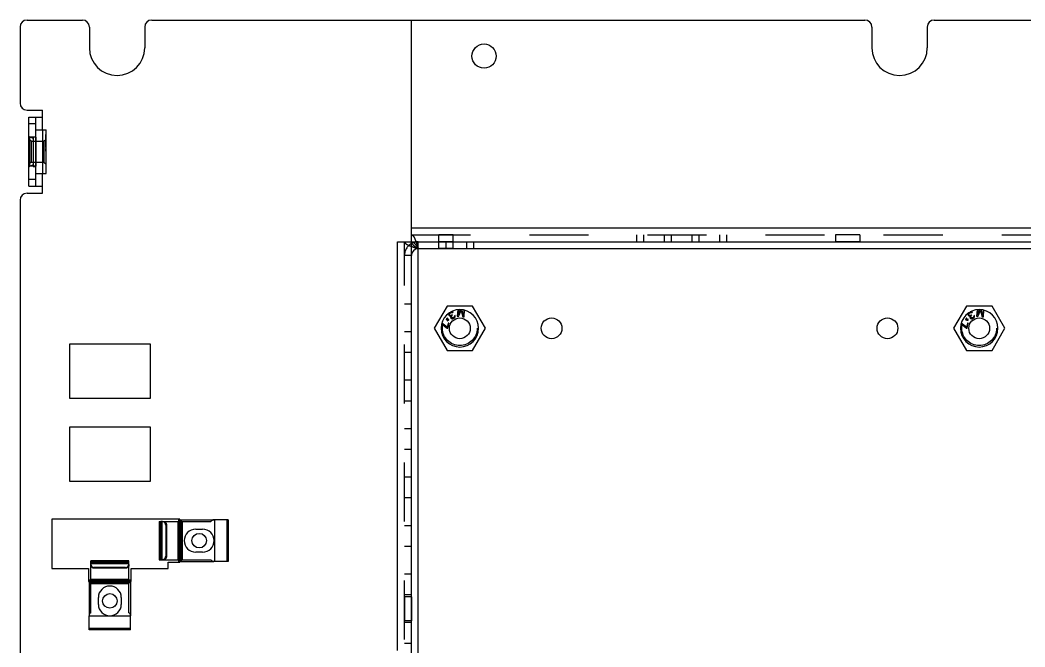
# Model space of a CAD drawing. Header units: millimetres. Extents: x 0 to 8948, y -1340 to 1100.
# Drawn here: x 5396.6 to 5541.7, y -703.8 to -613.3 of the extents above; entities that cross this region are included whole.
import ezdxf

# ---------------------------------------------------------------- set-up
doc = ezdxf.new("R2010")
doc.units = ezdxf.units.MM
doc.header["$LTSCALE"] = 85.25
doc.linetypes.add('HIDDEN', pattern=[0.2, 0.1, -0.1])
doc.layers.get('0').update_dxf_attribs({"linetype": 'CONTINUOUS'})
doc.layers.add('02___PRT_ALL_AXES', color=7, linetype='CONTINUOUS')
doc.layers.add('DEFAULT_2', color=8, linetype='HIDDEN')

msp = doc.modelspace()

# ---------------------------------------------------------------- linework, layer by layer
at = {"color": 7, "linetype": 'Continuous'}
for p, q in [((5397.602, -613.329), (5405.602, -613.329)), ((5415.602, -613.329), (5518.602, -613.329)), ((5453.102, -865.829), (5453.102, -613.329)), ((5528.602, -613.329), (5678.602, -613.329)), ((5396.602, -614.329), (5396.602, -625.329)), ((5406.602, -614.329), (5406.602, -617.329)), ((5414.602, -614.329), (5414.602, -617.329)), ((5519.602, -614.329), (5519.602, -617.329)), ((5527.602, -614.329), (5527.602, -617.329)), ((5397.602, -626.329), (5399.852, -626.329)), ((5399.852, -629.179), (5399.852, -626.329)), ((5397.852, -627.329), (5399.852, -627.329)), ((5398.852, -637.329), (5398.852, -627.329)), ((5398.852, -628.329), (5397.852, -628.329)), ((5398.852, -629.179), (5400.352, -629.179)), ((5400.352, -635.479), (5400.352, -629.18)), ((5398.852, -635.479), (5400.352, -635.479)), ((5399.852, -638.329), (5399.852, -635.479)), ((5398.852, -636.329), (5397.852, -636.329)), ((5397.602, -638.329), (5399.852, -638.329)), ((5397.852, -637.329), (5399.852, -637.329)), ((5396.602, -639.329), (5396.602, -729.829)), ((5453.102, -643.329), (5769.102, -643.329)), ((5451.102, -704.329), (5451.102, -645.329)), ((5451.102, -645.329), (5769.102, -645.329)), ((5454.102, -850.329), (5454.102, -645.329)), ((5461.102, -646.329), (5461.102, -645.329)), ((5462.102, -646.329), (5462.102, -645.329)), ((5454.102, -646.329), (5768.102, -646.329)), ((5458.498, -655.768), (5458.495, -655.844)), ((5458.529, -655.699), (5458.498, -655.768)), ((5458.579, -655.62), (5458.529, -655.699)), ((5458.635, -655.563), (5458.579, -655.62)), ((5458.595, -655.809), (5458.609, -655.751)), ((5458.599, -655.856), (5458.595, -655.809)), ((5458.609, -655.751), (5458.634, -655.711)), ((5458.634, -655.711), (5458.712, -655.639)), ((5458.712, -655.639), (5458.819, -655.575)), ((5458.864, -655.448), (5458.788, -655.471)), ((5458.819, -655.575), (5458.919, -655.539)), ((5458.958, -655.441), (5458.864, -655.448)), ((5458.919, -655.539), (5458.966, -655.536)), ((5459.033, -655.446), (5458.958, -655.441)), ((5458.966, -655.536), (5459.023, -655.551)), ((5459.023, -655.551), (5459.063, -655.577)), ((5459.102, -655.479), (5459.033, -655.446)), ((5459.063, -655.577), (5459.153, -655.523)), ((5459.153, -655.523), (5459.102, -655.479)), ((5459.792, -655.147), (5459.724, -656.098)), ((5460.211, -655.132), (5459.864, -655.895)), ((5459.919, -655.136), (5459.864, -655.895)), ((5459.911, -656.112), (5460.287, -655.242)), ((5460.287, -655.242), (5460.535, -656.156)), ((5460.612, -655.948), (5460.378, -655.144)), ((5460.667, -655.189), (5460.612, -655.948)), ((5460.722, -656.169), (5460.79, -655.219)), ((5533.498, -655.768), (5533.495, -655.844)), ((5533.529, -655.699), (5533.498, -655.768)), ((5533.579, -655.62), (5533.529, -655.699)), ((5533.635, -655.563), (5533.579, -655.62)), ((5533.595, -655.809), (5533.609, -655.751)), ((5533.599, -655.856), (5533.595, -655.809)), ((5533.609, -655.751), (5533.634, -655.711)), ((5533.634, -655.711), (5533.712, -655.639)), ((5533.712, -655.639), (5533.819, -655.575)), ((5533.864, -655.448), (5533.788, -655.471)), ((5533.819, -655.575), (5533.919, -655.539)), ((5533.958, -655.441), (5533.864, -655.448)), ((5533.919, -655.539), (5533.966, -655.536)), ((5534.033, -655.446), (5533.958, -655.441)), ((5533.966, -655.536), (5534.023, -655.551)), ((5534.023, -655.551), (5534.063, -655.577)), ((5534.102, -655.479), (5534.033, -655.446)), ((5534.063, -655.577), (5534.153, -655.523)), ((5534.153, -655.523), (5534.102, -655.479)), ((5534.792, -655.147), (5534.724, -656.098)), ((5535.211, -655.132), (5534.864, -655.895)), ((5534.919, -655.136), (5534.864, -655.895)), ((5534.911, -656.112), (5535.287, -655.242)), ((5535.287, -655.242), (5535.535, -656.156)), ((5535.612, -655.948), (5535.378, -655.144)), ((5535.667, -655.189), (5535.612, -655.948)), ((5535.722, -656.169), (5535.79, -655.219)), ((5457.477, -657.198), (5458.257, -657.8)), ((5458.285, -657.678), (5457.508, -657.079)), ((5458.276, -656.546), (5458.129, -656.571)), ((5458.129, -656.571), (5458.134, -656.6)), ((5458.134, -656.6), (5458.311, -656.571)), ((5458.178, -656.427), (5458.154, -656.461)), ((5458.154, -656.461), (5458.276, -656.546)), ((5458.3, -656.512), (5458.178, -656.427)), ((5458.302, -656.361), (5458.272, -656.366)), ((5458.272, -656.366), (5458.3, -656.512)), ((5458.421, -657.068), (5458.285, -657.678)), ((5458.334, -656.537), (5458.302, -656.361)), ((5458.311, -656.571), (5458.343, -656.746)), ((5458.511, -656.508), (5458.334, -656.537)), ((5458.343, -656.746), (5458.373, -656.742)), ((5458.373, -656.742), (5458.345, -656.595)), ((5458.345, -656.595), (5458.467, -656.681)), ((5458.361, -657.823), (5458.525, -657.092)), ((5458.369, -656.561), (5458.516, -656.537)), ((5458.491, -656.647), (5458.369, -656.561)), ((5458.525, -657.092), (5458.421, -657.068)), ((5458.467, -656.681), (5458.491, -656.647)), ((5458.495, -655.844), (5458.51, -655.909)), ((5458.51, -655.909), (5458.554, -655.982)), ((5458.516, -656.537), (5458.511, -656.508)), ((5458.554, -655.982), (5458.615, -656.045)), ((5458.643, -655.929), (5458.599, -655.856)), ((5458.615, -656.045), (5458.684, -656.078)), ((5458.722, -655.98), (5458.643, -655.929)), ((5458.684, -656.078), (5458.795, -656.061)), ((5458.798, -655.984), (5458.722, -655.98)), ((5458.757, -656.158), (5458.754, -656.234)), ((5458.754, -656.234), (5458.78, -656.318)), ((5458.795, -656.061), (5458.757, -656.158)), ((5458.78, -656.318), (5458.802, -656.355)), ((5458.916, -655.938), (5458.798, -655.984)), ((5458.802, -656.355), (5458.863, -656.417)), ((5458.861, -656.17), (5458.875, -656.112)), ((5458.869, -656.264), (5458.861, -656.17)), ((5458.863, -656.417), (5458.979, -656.447)), ((5458.891, -656.301), (5458.869, -656.264)), ((5458.875, -656.112), (5458.96, -656.011)), ((5458.96, -656.334), (5458.891, -656.301)), ((5458.987, -655.895), (5458.916, -655.938)), ((5458.96, -656.011), (5459.031, -655.968)), ((5459.035, -656.338), (5458.96, -656.334)), ((5458.979, -656.447), (5459.072, -656.44)), ((5459.031, -655.968), (5458.987, -655.895)), ((5459.135, -656.303), (5459.035, -656.338)), ((5459.072, -656.44), (5459.208, -656.383)), ((5459.207, -656.26), (5459.135, -656.303)), ((5459.285, -656.188), (5459.207, -656.26)), ((5459.208, -656.383), (5459.244, -656.362)), ((5459.244, -656.362), (5459.358, -656.268)), ((5459.317, -656.119), (5459.285, -656.188)), ((5459.32, -656.043), (5459.317, -656.119)), ((5459.409, -655.989), (5459.32, -656.043)), ((5459.358, -656.268), (5459.407, -656.189)), ((5459.407, -656.189), (5459.435, -656.073)), ((5459.435, -656.073), (5459.409, -655.989)), ((5459.724, -656.098), (5459.911, -656.112)), ((5460.535, -656.156), (5460.722, -656.169)), ((5532.477, -657.198), (5533.257, -657.8)), ((5533.285, -657.678), (5532.508, -657.079)), ((5533.276, -656.546), (5533.129, -656.571)), ((5533.129, -656.571), (5533.134, -656.6)), ((5533.134, -656.6), (5533.311, -656.571)), ((5533.178, -656.427), (5533.154, -656.461)), ((5533.154, -656.461), (5533.276, -656.546)), ((5533.3, -656.512), (5533.178, -656.427)), ((5533.302, -656.361), (5533.272, -656.366)), ((5533.272, -656.366), (5533.3, -656.512)), ((5533.421, -657.068), (5533.285, -657.678)), ((5533.334, -656.537), (5533.302, -656.361)), ((5533.311, -656.571), (5533.343, -656.746)), ((5533.511, -656.508), (5533.334, -656.537)), ((5533.343, -656.746), (5533.373, -656.742)), ((5533.373, -656.742), (5533.345, -656.595)), ((5533.345, -656.595), (5533.467, -656.681)), ((5533.361, -657.823), (5533.525, -657.092)), ((5533.369, -656.561), (5533.516, -656.537)), ((5533.491, -656.647), (5533.369, -656.561)), ((5533.525, -657.092), (5533.421, -657.068)), ((5533.467, -656.681), (5533.491, -656.647)), ((5533.495, -655.844), (5533.51, -655.909)), ((5533.51, -655.909), (5533.554, -655.982)), ((5533.516, -656.537), (5533.511, -656.508)), ((5533.554, -655.982), (5533.615, -656.045)), ((5533.643, -655.929), (5533.599, -655.856)), ((5533.615, -656.045), (5533.684, -656.078)), ((5533.722, -655.98), (5533.643, -655.929)), ((5533.684, -656.078), (5533.795, -656.061)), ((5533.798, -655.984), (5533.722, -655.98)), ((5533.757, -656.158), (5533.754, -656.234)), ((5533.754, -656.234), (5533.78, -656.318)), ((5533.795, -656.061), (5533.757, -656.158)), ((5533.78, -656.318), (5533.802, -656.355)), ((5533.916, -655.938), (5533.798, -655.984)), ((5533.802, -656.355), (5533.863, -656.417)), ((5533.861, -656.17), (5533.875, -656.112)), ((5533.869, -656.264), (5533.861, -656.17)), ((5533.863, -656.417), (5533.979, -656.447)), ((5533.891, -656.301), (5533.869, -656.264)), ((5533.875, -656.112), (5533.96, -656.011)), ((5533.96, -656.334), (5533.891, -656.301)), ((5533.987, -655.895), (5533.916, -655.938)), ((5533.96, -656.011), (5534.031, -655.968)), ((5534.035, -656.338), (5533.96, -656.334)), ((5533.979, -656.447), (5534.072, -656.44)), ((5534.031, -655.968), (5533.987, -655.895)), ((5534.135, -656.303), (5534.035, -656.338)), ((5534.072, -656.44), (5534.208, -656.383)), ((5534.207, -656.26), (5534.135, -656.303)), ((5534.285, -656.188), (5534.207, -656.26)), ((5534.208, -656.383), (5534.244, -656.362)), ((5534.244, -656.362), (5534.358, -656.268)), ((5534.317, -656.119), (5534.285, -656.188)), ((5534.32, -656.043), (5534.317, -656.119)), ((5534.409, -655.989), (5534.32, -656.043)), ((5534.358, -656.268), (5534.407, -656.189)), ((5534.407, -656.189), (5534.435, -656.073)), ((5534.435, -656.073), (5534.409, -655.989)), ((5534.724, -656.098), (5534.911, -656.112)), ((5535.535, -656.156), (5535.722, -656.169)), ((5458.257, -657.8), (5458.361, -657.823)), ((5533.257, -657.8), (5533.361, -657.823)), ((5403.712, -660.109), (5403.712, -667.909)), ((5415.412, -660.109), (5403.712, -660.109)), ((5415.412, -667.909), (5415.412, -660.109)), ((5403.712, -667.909), (5415.412, -667.909)), ((5403.712, -672.109), (5403.712, -679.909)), ((5415.412, -672.109), (5403.712, -672.109)), ((5415.412, -679.909), (5415.412, -672.109)), ((5403.712, -679.909), (5415.412, -679.909)), ((5401.162, -685.389), (5401.162, -692.489)), ((5419.662, -685.389), (5401.162, -685.389)), ((5419.462, -685.489), (5419.462, -685.739)), ((5419.462, -685.489), (5424.595, -685.489)), ((5419.662, -685.489), (5419.662, -685.389)), ((5419.862, -685.489), (5419.862, -685.739)), ((5417.962, -692.489), (5417.962, -691.589)), ((5417.962, -691.589), (5419.662, -691.589)), ((5419.462, -691.239), (5419.462, -691.489)), ((5419.462, -691.489), (5424.595, -691.489)), ((5419.662, -691.589), (5419.662, -691.489)), ((5419.862, -691.239), (5419.862, -691.489)), ((5401.162, -692.489), (5406.462, -692.489)), ((5406.462, -692.489), (5406.462, -694.389)), ((5412.662, -694.389), (5412.662, -692.489)), ((5412.662, -692.489), (5417.962, -692.489)), ((5406.462, -694.389), (5406.562, -694.389)), ((5406.562, -694.189), (5406.562, -699.322)), ((5406.812, -694.189), (5406.562, -694.189)), ((5406.812, -694.589), (5406.562, -694.589)), ((5412.562, -694.189), (5412.312, -694.189)), ((5412.562, -694.589), (5412.312, -694.589)), ((5412.562, -694.189), (5412.562, -699.322)), ((5412.562, -694.389), (5412.662, -694.389))]:
    msp.add_line(p, q, dxfattribs=at)
at = {"color": 3, "linetype": 'Continuous'}
for p, q in [((5397.852, -637.329), (5397.852, -627.329)), ((5416.662, -685.739), (5416.662, -691.239)), ((5416.662, -685.739), (5424.162, -685.739)), ((5416.985, -685.739), (5416.985, -691.239)), ((5419.366, -685.739), (5419.366, -691.239)), ((5420.013, -685.739), (5420.013, -691.239)), ((5426.662, -685.489), (5424.595, -685.489)), ((5424.662, -685.489), (5424.662, -691.489)), ((5426.662, -685.489), (5426.662, -691.489)), ((5421.962, -686.839), (5422.962, -686.839)), ((5422.962, -690.139), (5421.962, -690.139)), ((5406.812, -698.889), (5406.812, -691.389)), ((5412.312, -691.389), (5406.812, -691.389)), ((5412.312, -691.713), (5406.812, -691.713)), ((5412.312, -698.889), (5412.312, -691.389)), ((5416.662, -691.239), (5424.162, -691.239)), ((5426.662, -691.489), (5424.595, -691.489)), ((5412.312, -694.094), (5406.812, -694.094)), ((5412.312, -694.74), (5406.812, -694.74)), ((5407.912, -697.689), (5407.912, -696.689)), ((5411.212, -696.689), (5411.212, -697.689)), ((5406.562, -701.389), (5406.562, -699.322)), ((5412.562, -701.389), (5412.562, -699.322)), ((5412.562, -699.389), (5406.562, -699.389)), ((5412.562, -701.389), (5406.562, -701.389))]:
    msp.add_line(p, q, dxfattribs=at)
at = {"color": 7, "linetype": 'Continuous'}
for centre, radius, start, end in [((5397.602, -614.329), 1, 90, 180), ((5405.602, -614.329), 1, 0, 90), ((5415.602, -614.329), 1, 90, 180), ((5518.602, -614.329), 1, 0, 90), ((5528.602, -614.329), 1, 90, 180), ((5410.602, -617.329), 4, 180, 0), ((5523.602, -617.329), 4, 180, 0), ((5397.602, -625.329), 1, 180, 270), ((5397.602, -639.329), 1, 90, 180), ((5454.102, -647.329), 1, 90, 180), ((5460.102, -657.829), 2.7, 0, 180), ((5535.102, -657.829), 2.7, 0, 180)]:
    msp.add_arc(centre, radius, start, end, dxfattribs=at)
at = {"color": 3, "linetype": 'Continuous'}
for centre, radius, start, end in [((5454.102, -647.329), 2, 90, 120.13533), ((5424.595, -685.989), 0.5, 90, 150), ((5421.962, -688.489), 1.65, 90, 270), ((5422.962, -688.489), 1.65, 270, 90), ((5424.595, -690.989), 0.5, 210, 270), ((5409.562, -696.689), 1.65, 0, 180), ((5409.562, -697.689), 1.65, 180, 0), ((5407.062, -699.322), 0.5, 120, 180), ((5412.062, -699.322), 0.5, 0, 60)]:
    msp.add_arc(centre, radius, start, end, dxfattribs=at)
at = {"color": 7, "linetype": 'Continuous'}
for points, knots in [([(5453.102, -645.329), (5453.102, -645.349), (5453.108, -645.433), (5453.139, -645.512), (5453.171, -645.567)], [0, 0, 0, 0, 0.2390557, 1, 1, 1, 1]), ([(5453.102, -645.329), (5453.129, -645.329), (5453.244, -645.341), (5453.35, -645.399), (5453.421, -645.452)], [0, 0, 0, 0, 0.2318764, 1, 1, 1, 1])]:
    msp.add_open_spline(points, degree=3, knots=knots, dxfattribs=at)
at = {"layer": '02___PRT_ALL_AXES', "color": 8, "linetype": 'HIDDEN'}
for p, q in [((5397.852, -630.229), (5397.852, -634.429)), ((5398.852, -630.229), (5397.852, -630.229)), ((5398.852, -630.229), (5398.852, -634.429)), ((5398.852, -634.429), (5397.852, -634.429)), ((5457.052, -646.329), (5457.052, -644.329)), ((5459.152, -644.329), (5457.052, -644.329)), ((5459.152, -645.329), (5457.052, -645.329)), ((5458.102, -645.329), (5458.102, -646.329)), ((5459.152, -646.329), (5459.152, -644.329)), ((5514.352, -644.329), (5514.352, -645.329)), ((5517.852, -644.329), (5514.352, -644.329)), ((5517.852, -645.329), (5514.352, -645.329)), ((5517.852, -644.329), (5517.852, -645.329)), ((5459.152, -646.329), (5457.052, -646.329)), ((5452.102, -696.579), (5452.102, -700.079)), ((5453.102, -696.579), (5452.102, -696.579)), ((5453.102, -696.579), (5453.102, -700.079)), ((5453.102, -700.079), (5452.102, -700.079))]:
    msp.add_line(p, q, dxfattribs=at)
at = {"layer": '02___PRT_ALL_AXES', "color": 7, "linetype": 'Continuous'}
for centre, radius in [((5463.602, -618.529), 1.75), ((5460.102, -657.829), 1.5), ((5473.352, -657.829), 1.5), ((5521.852, -657.829), 1.5), ((5535.102, -657.829), 1.5), ((5422.462, -688.489), 1.05), ((5409.562, -697.189), 1.05)]:
    msp.add_circle(centre, radius, dxfattribs=at)
for centre in [(5460.102, -657.829), (5535.102, -657.829)]:
    msp.add_arc(centre, 2.7, 180, 0, dxfattribs=at)
at = {"layer": 'DEFAULT_2', "color": 8, "linetype": 'HIDDEN'}
for p, q in [((5399.852, -629.179), (5399.852, -635.479)), ((5397.882, -630.204), (5397.982, -630.204)), ((5397.882, -630.205), (5397.882, -634.454)), ((5398.182, -630.829), (5397.882, -630.529)), ((5397.982, -630.204), (5397.982, -634.454)), ((5398.472, -630.43), (5397.982, -630.204)), ((5398.182, -630.829), (5398.182, -633.829)), ((5398.182, -630.829), (5400.052, -630.829)), ((5398.472, -630.204), (5398.852, -630.204)), ((5398.472, -630.205), (5398.472, -634.454)), ((5400.052, -630.829), (5400.352, -630.529)), ((5400.052, -630.829), (5400.052, -633.829)), ((5400.332, -631.745), (5400.332, -629.854)), ((5400.332, -629.854), (5400.352, -629.854)), ((5400.332, -629.867), (5400.352, -629.867)), ((5400.352, -629.89), (5400.332, -629.89)), ((5400.332, -629.897), (5400.352, -629.897)), ((5400.332, -629.936), (5400.352, -629.936)), ((5400.352, -629.936), (5400.332, -629.936)), ((5400.352, -629.937), (5400.332, -629.937)), ((5400.332, -629.938), (5400.352, -629.938)), ((5400.332, -629.949), (5400.352, -629.949)), ((5400.352, -629.959), (5400.332, -629.959)), ((5400.332, -630.182), (5400.352, -630.182)), ((5400.332, -630.216), (5400.352, -630.216)), ((5400.332, -630.296), (5400.352, -630.296)), ((5400.332, -630.33), (5400.352, -630.33)), ((5400.332, -630.338), (5400.352, -630.338)), ((5400.332, -630.351), (5400.352, -630.351)), ((5400.352, -630.37), (5400.332, -630.37)), ((5400.332, -630.372), (5400.352, -630.372)), ((5400.332, -630.374), (5400.352, -630.374)), ((5400.332, -630.4), (5400.352, -630.4)), ((5400.332, -630.401), (5400.352, -630.401)), ((5400.332, -630.407), (5400.352, -630.407)), ((5400.332, -630.418), (5400.352, -630.418)), ((5400.352, -630.429), (5400.332, -630.429)), ((5400.332, -630.43), (5400.352, -630.43)), ((5400.332, -630.475), (5400.352, -630.475)), ((5400.332, -630.488), (5400.352, -630.488)), ((5400.332, -630.517), (5400.352, -630.517)), ((5400.332, -630.521), (5400.352, -630.521)), ((5400.352, -630.523), (5400.332, -630.523)), ((5400.332, -630.53), (5400.352, -630.53)), ((5400.332, -630.597), (5400.352, -630.597)), ((5400.352, -630.615), (5400.332, -630.615)), ((5400.332, -630.617), (5400.352, -630.617)), ((5400.332, -630.619), (5400.352, -630.619)), ((5400.352, -630.621), (5400.332, -630.621)), ((5400.352, -630.635), (5400.332, -630.635)), ((5400.332, -630.638), (5400.352, -630.638)), ((5400.332, -630.64), (5400.352, -630.64)), ((5400.332, -630.653), (5400.352, -630.653)), ((5400.332, -630.655), (5400.352, -630.655)), ((5400.332, -630.662), (5400.352, -630.662)), ((5400.332, -630.663), (5400.352, -630.663)), ((5400.332, -630.724), (5400.352, -630.724)), ((5400.332, -630.725), (5400.352, -630.725)), ((5400.352, -630.736), (5400.332, -630.736)), ((5400.332, -630.762), (5400.352, -630.762)), ((5400.332, -630.768), (5400.352, -630.768)), ((5400.332, -630.783), (5400.352, -630.783)), ((5400.332, -630.785), (5400.352, -630.785)), ((5400.352, -630.799), (5400.332, -630.799)), ((5400.332, -630.803), (5400.352, -630.803)), ((5400.332, -630.812), (5400.352, -630.812)), ((5400.332, -630.814), (5400.352, -630.814)), ((5400.332, -630.816), (5400.352, -630.816)), ((5400.332, -630.828), (5400.352, -630.828)), ((5400.352, -630.842), (5400.332, -630.842)), ((5400.332, -630.843), (5400.352, -630.843)), ((5400.332, -630.844), (5400.352, -630.844)), ((5400.352, -630.877), (5400.332, -630.877)), ((5400.332, -630.885), (5400.352, -630.885)), ((5400.332, -630.944), (5400.352, -630.944)), ((5400.352, -630.952), (5400.332, -630.952)), ((5400.332, -630.976), (5400.352, -630.976)), ((5400.332, -630.986), (5400.352, -630.986)), ((5400.352, -630.998), (5400.332, -630.998)), ((5400.332, -631.009), (5400.352, -631.009)), ((5400.332, -631.01), (5400.352, -631.01)), ((5400.332, -631.02), (5400.352, -631.02)), ((5400.332, -631.023), (5400.352, -631.023)), ((5400.332, -631.061), (5400.352, -631.061)), ((5400.332, -631.09), (5400.352, -631.09)), ((5400.332, -631.098), (5400.352, -631.098)), ((5400.332, -631.098), (5400.352, -631.098)), ((5400.352, -631.174), (5400.332, -631.174)), ((5400.332, -631.192), (5400.352, -631.192)), ((5400.332, -631.221), (5400.352, -631.221)), ((5400.332, -631.234), (5400.352, -631.234)), ((5400.352, -631.243), (5400.332, -631.243)), ((5400.332, -631.261), (5400.352, -631.261)), ((5400.352, -631.292), (5400.332, -631.292)), ((5400.332, -631.299), (5400.352, -631.299)), ((5400.352, -631.428), (5400.332, -631.428)), ((5400.332, -631.463), (5400.352, -631.463)), ((5400.332, -631.491), (5400.352, -631.491)), ((5400.332, -631.498), (5400.352, -631.498)), ((5400.332, -631.528), (5400.352, -631.528)), ((5400.332, -631.539), (5400.352, -631.539)), ((5400.332, -631.567), (5400.352, -631.567)), ((5400.332, -631.575), (5400.352, -631.575)), ((5400.332, -631.734), (5400.352, -631.734)), ((5400.332, -631.745), (5400.352, -631.745)), ((5400.332, -632.266), (5400.332, -631.885)), ((5400.352, -631.885), (5400.332, -631.885)), ((5400.332, -631.886), (5400.352, -631.886)), ((5400.332, -631.926), (5400.352, -631.926)), ((5400.332, -631.936), (5400.352, -631.936)), ((5400.332, -631.937), (5400.352, -631.937)), ((5400.352, -631.937), (5400.332, -631.937)), ((5400.332, -631.959), (5400.352, -631.959)), ((5400.332, -631.966), (5400.352, -631.966)), ((5400.352, -631.967), (5400.332, -631.967)), ((5400.332, -631.971), (5400.352, -631.971)), ((5400.332, -631.974), (5400.352, -631.974)), ((5400.332, -632.052), (5400.352, -632.052)), ((5400.332, -632.068), (5400.352, -632.068)), ((5400.332, -632.069), (5400.352, -632.069)), ((5400.332, -632.078), (5400.352, -632.078)), ((5400.332, -632.102), (5400.352, -632.102)), ((5400.332, -632.114), (5400.352, -632.114)), ((5400.332, -632.159), (5400.352, -632.159)), ((5400.332, -632.187), (5400.352, -632.187)), ((5400.332, -632.193), (5400.352, -632.193)), ((5400.332, -632.219), (5400.352, -632.219)), ((5400.332, -632.219), (5400.352, -632.219)), ((5400.332, -632.225), (5400.352, -632.225)), ((5400.332, -632.227), (5400.352, -632.227)), ((5400.352, -632.233), (5400.332, -632.233)), ((5400.332, -632.238), (5400.352, -632.238)), ((5400.332, -632.265), (5400.352, -632.265)), ((5400.332, -632.266), (5400.352, -632.266)), ((5398.182, -633.829), (5397.882, -634.129)), ((5398.182, -633.829), (5400.052, -633.829)), ((5400.052, -633.829), (5400.352, -634.129)), ((5397.882, -634.454), (5397.982, -634.454)), ((5398.472, -634.229), (5397.982, -634.454)), ((5398.472, -634.454), (5398.852, -634.454)), ((5452.102, -805.079), (5452.102, -645.329)), ((5453.102, -644.329), (5769.102, -644.329)), ((5485.602, -644.329), (5485.602, -645.329)), ((5486.602, -644.329), (5486.602, -645.329)), ((5489.602, -644.329), (5489.602, -645.329)), ((5490.602, -644.329), (5490.602, -645.329)), ((5493.602, -644.329), (5493.602, -645.329)), ((5494.602, -644.329), (5494.602, -645.329)), ((5497.602, -644.329), (5497.602, -645.329)), ((5498.602, -644.329), (5498.602, -645.329)), ((5453.102, -647.329), (5452.102, -647.329)), ((5453.102, -654.329), (5452.102, -654.329)), ((5458.254, -654.629), (5456.407, -657.829)), ((5461.949, -654.629), (5458.254, -654.629)), ((5463.797, -657.829), (5461.949, -654.629)), ((5533.254, -654.629), (5531.407, -657.829)), ((5536.949, -654.629), (5533.254, -654.629)), ((5538.797, -657.829), (5536.949, -654.629)), ((5453.102, -658.329), (5452.102, -658.329)), ((5456.407, -657.829), (5458.254, -661.029)), ((5461.949, -661.029), (5463.797, -657.829)), ((5531.407, -657.829), (5533.254, -661.029)), ((5536.949, -661.029), (5538.797, -657.829)), ((5453.102, -661.329), (5452.102, -661.329)), ((5458.254, -661.029), (5461.949, -661.029)), ((5533.254, -661.029), (5536.949, -661.029)), ((5453.102, -665.329), (5452.102, -665.329)), ((5453.102, -668.329), (5452.102, -668.329)), ((5453.102, -672.329), (5452.102, -672.329)), ((5453.102, -675.329), (5452.102, -675.329)), ((5453.102, -679.329), (5452.102, -679.329)), ((5453.102, -682.329), (5452.102, -682.329)), ((5416.862, -685.739), (5416.862, -691.239)), ((5417.093, -685.739), (5417.093, -691.239)), ((5417.631, -686.239), (5417.631, -690.739)), ((5417.631, -686.239), (5417.739, -686.239)), ((5417.739, -686.239), (5417.739, -690.739)), ((5419.462, -685.739), (5419.462, -691.239)), ((5419.462, -685.989), (5419.662, -685.989)), ((5419.474, -685.739), (5419.474, -691.239)), ((5419.662, -685.489), (5419.662, -691.489)), ((5419.862, -685.739), (5419.862, -691.239)), ((5426.462, -685.489), (5426.462, -691.489)), ((5453.102, -686.329), (5452.102, -686.329)), ((5453.102, -689.329), (5452.102, -689.329)), ((5412.312, -691.589), (5406.812, -691.589)), ((5406.812, -691.668), (5406.812, -691.711)), ((5412.312, -691.82), (5406.812, -691.82)), ((5416.941, -691.239), (5416.984, -691.239)), ((5417.631, -690.739), (5417.739, -690.739)), ((5419.462, -690.989), (5419.662, -690.989)), ((5407.312, -692.359), (5407.312, -692.466)), ((5411.812, -692.359), (5407.312, -692.359)), ((5411.812, -692.466), (5407.312, -692.466)), ((5411.812, -692.359), (5411.812, -692.466)), ((5453.102, -693.329), (5452.102, -693.329)), ((5412.562, -694.389), (5406.562, -694.389)), ((5412.312, -694.189), (5406.812, -694.189)), ((5412.312, -694.202), (5406.812, -694.202)), ((5412.312, -694.589), (5406.812, -694.589)), ((5407.062, -694.189), (5407.062, -694.389)), ((5412.062, -694.189), (5412.062, -694.389)), ((5453.102, -696.329), (5452.102, -696.329)), ((5453.102, -700.329), (5452.102, -700.329)), ((5412.562, -701.189), (5406.562, -701.189)), ((5453.102, -703.329), (5452.102, -703.329))]:
    msp.add_line(p, q, dxfattribs=at)
for centre in [(5460.102, -657.829), (5535.102, -657.829)]:
    msp.add_circle(centre, 2.5, dxfattribs=at)
for centre, radius, start, end in [((5454.102, -647.329), 2, 120.13533, 180), ((5416.955, -698.568), 12.829, 89.87088, 90.06411), ((5416.968, -692.02), 6.281, 89.71737, 89.85582), ((5413.081, -691.696), 6.269, 180.14412, 180.28384), ((5408.464, -691.744), 1.651, 181.84864, 182.59544), ((5399.483, -691.682), 12.829, 359.87088, 0.06411), ((5406.031, -691.696), 6.281, 359.71737, 359.85582), ((5416.968, -684.971), 6.269, 270.14412, 270.28384), ((5417.017, -689.588), 1.651, 271.84864, 272.59544)]:
    msp.add_arc(centre, radius, start, end, dxfattribs=at)
for points, knots in [([(5452.102, -645.329), (5452.102, -645.427), (5452.233, -645.579), (5452.452, -645.716), (5452.813, -645.894), (5453.369, -646.096), (5453.846, -646.248), (5454.102, -646.329)], [0, 0, 0, 0, 0.1275582, 0.2247905, 0.3461005, 0.6491201, 1, 1, 1, 1]), ([(5453.102, -644.329), (5453.199, -644.329), (5453.352, -644.461), (5453.489, -644.679), (5453.667, -645.04), (5453.868, -645.597), (5454.021, -646.074), (5454.102, -646.329)], [0, 0, 0, 0, 0.1275582, 0.2247905, 0.3461005, 0.6491201, 1, 1, 1, 1]), ([(5453.171, -645.567), (5453.259, -645.72), (5453.573, -645.994), (5453.911, -646.208), (5454.102, -646.329)], [0, 0, 0, 0, 0.4377516, 1, 1, 1, 1]), ([(5453.421, -645.452), (5453.554, -645.553), (5453.794, -645.845), (5453.992, -646.157), (5454.102, -646.329)], [0, 0, 0, 0, 0.449748, 1, 1, 1, 1]), ([(5417.202, -685.752), (5417.183, -685.749), (5417.116, -685.741), (5417.048, -685.74), (5416.999, -685.74)], [0, 0, 0, 0, 0.2776373, 1, 1, 1, 1]), ([(5417.631, -686.239), (5417.631, -686.179), (5417.614, -686.06), (5417.54, -685.926), (5417.452, -685.844), (5417.349, -685.784), (5417.261, -685.761), (5417.202, -685.752)], [0, 0, 0, 0, 0.2518372, 0.499125, 0.6239508, 0.7503831, 1, 1, 1, 1]), ([(5417.204, -685.739), (5417.274, -685.739), (5417.379, -685.751), (5417.507, -685.804), (5417.591, -685.865), (5417.658, -685.943), (5417.721, -686.066), (5417.739, -686.17), (5417.739, -686.239)], [0, 0, 0, 0, 0.2519754, 0.3779997, 0.5019907, 0.6249582, 0.7487122, 1, 1, 1, 1]), ([(5406.812, -691.727), (5406.812, -691.732), (5406.812, -691.756), (5406.813, -691.78), (5406.813, -691.798)], [0, 0, 0, 0, 0.2343061, 1, 1, 1, 1]), ([(5407.312, -692.466), (5407.243, -692.466), (5407.138, -692.448), (5407.016, -692.385), (5406.937, -692.319), (5406.877, -692.235), (5406.823, -692.107), (5406.812, -692.001), (5406.812, -691.932)], [0, 0, 0, 0, 0.2512872, 0.3750407, 0.4980074, 0.6219983, 0.7480235, 1, 1, 1, 1]), ([(5406.814, -691.819), (5406.814, -691.828), (5406.816, -691.865), (5406.82, -691.902), (5406.824, -691.929)], [0, 0, 0, 0, 0.238383, 1, 1, 1, 1]), ([(5406.824, -691.929), (5406.833, -691.988), (5406.856, -692.077), (5406.917, -692.18), (5406.998, -692.268), (5407.132, -692.341), (5407.252, -692.359), (5407.312, -692.359)], [0, 0, 0, 0, 0.2496182, 0.3760509, 0.5008762, 0.7481628, 1, 1, 1, 1]), ([(5411.812, -692.359), (5411.872, -692.359), (5411.992, -692.341), (5412.126, -692.268), (5412.207, -692.18), (5412.268, -692.077), (5412.291, -691.988), (5412.3, -691.929)], [0, 0, 0, 0, 0.2518372, 0.499125, 0.6239508, 0.7503831, 1, 1, 1, 1]), ([(5412.312, -691.932), (5412.312, -692.001), (5412.301, -692.107), (5412.247, -692.235), (5412.187, -692.319), (5412.108, -692.385), (5411.986, -692.448), (5411.881, -692.466), (5411.812, -692.466)], [0, 0, 0, 0, 0.2519754, 0.3779997, 0.5019907, 0.6249582, 0.7487122, 1, 1, 1, 1]), ([(5412.3, -691.929), (5412.302, -691.911), (5412.31, -691.843), (5412.312, -691.776), (5412.312, -691.727)], [0, 0, 0, 0, 0.2776373, 1, 1, 1, 1]), ([(5416.999, -691.239), (5417.005, -691.239), (5417.028, -691.239), (5417.052, -691.239), (5417.07, -691.238)], [0, 0, 0, 0, 0.2343061, 1, 1, 1, 1]), ([(5417.092, -691.237), (5417.1, -691.237), (5417.137, -691.235), (5417.174, -691.231), (5417.202, -691.227)], [0, 0, 0, 0, 0.238383, 1, 1, 1, 1]), ([(5417.202, -691.227), (5417.261, -691.218), (5417.349, -691.195), (5417.452, -691.135), (5417.54, -691.053), (5417.614, -690.919), (5417.631, -690.799), (5417.631, -690.739)], [0, 0, 0, 0, 0.2496182, 0.3760509, 0.5008762, 0.7481628, 1, 1, 1, 1]), ([(5417.739, -690.739), (5417.739, -690.809), (5417.721, -690.913), (5417.658, -691.036), (5417.591, -691.114), (5417.507, -691.175), (5417.379, -691.228), (5417.274, -691.239), (5417.204, -691.239)], [0, 0, 0, 0, 0.2512872, 0.3750407, 0.4980074, 0.6219983, 0.7480235, 1, 1, 1, 1])]:
    msp.add_open_spline(points, degree=3, knots=knots, dxfattribs=at)

doc.saveas('drawing.dxf')
